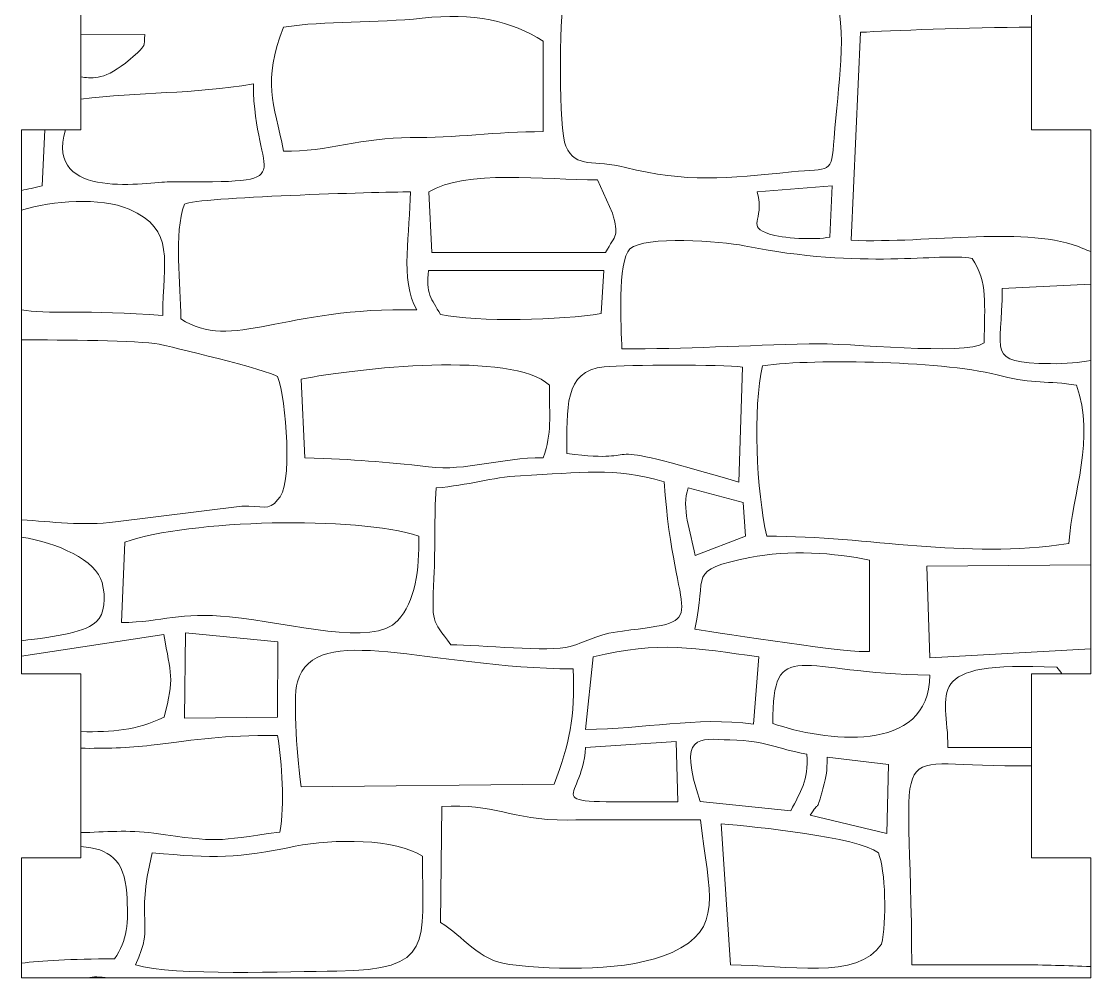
# Model space of a CAD drawing. Header units: millimetres. Extents: x 165 to 617, y -170 to 72.
# Drawn here: x 166.6 to 220.8, y -170.2 to -121.8 of the extents above; entities that cross this region are included whole.
import ezdxf

# ---------------------------------------------------------------- set-up
doc = ezdxf.new("R2010")
doc.units = ezdxf.units.MM
doc.header["$MEASUREMENT"] = 0
doc.layers.add('layer 1', color=7, linetype='Continuous')

msp = doc.modelspace()

# ---------------------------------------------------------------- linework, layer by layer
at = {"layer": 'layer 1', "color": 250, "lineweight": 9}
msp.add_open_spline([(166.5643, -170.1174), (166.5643, -170.1174), (220.5643, -170.1174), (220.5643, -170.1174), (220.5643, -170.1174), (220.5643, -170.1174), (220.5643, -164.0562), (220.5643, -164.0562), (220.5643, -164.0562), (220.5643, -164.0562), (217.5643, -164.0562), (217.5643, -164.0562), (217.5643, -164.0562), (217.5643, -164.0562), (217.5643, -154.7561), (217.5643, -154.7561), (217.5643, -154.7561), (217.5643, -154.7561), (220.5643, -154.7561), (220.5643, -154.7561), (220.5643, -154.7561), (220.5643, -154.7561), (220.5643, -127.2674), (220.5643, -127.2674), (220.5643, -127.2674), (220.5643, -127.2674), (217.5643, -127.2674), (217.5643, -127.2674), (217.5643, -127.2674), (217.5643, -127.2674), (217.5643, -117.9673), (217.5643, -117.9673), (217.5643, -117.9673), (217.5643, -117.9673), (220.5643, -117.9673), (220.5643, -117.9673), (220.5643, -117.9673), (220.5643, -117.9673), (220.5643, -91.4668), (220.5643, -91.4668), (220.5643, -91.4668), (220.5643, -91.4668), (217.5643, -91.4668), (217.5643, -91.4668), (217.5643, -91.4668), (217.5643, -91.4668), (217.5643, -82.1667), (217.5643, -82.1667), (217.5643, -82.1667), (217.5643, -82.1667), (220.5643, -82.1667), (220.5643, -82.1667), (220.5643, -82.1667), (220.5643, -82.1667), (220.5643, -75.1174), (220.5643, -75.1174), (220.5643, -75.1174), (220.5643, -75.1174), (214.5642, -75.1174), (214.5642, -75.1174), (214.5642, -75.1174), (214.5642, -75.1174), (214.5642, -82.1174), (214.5642, -82.1174), (214.5642, -82.1174), (214.5642, -82.1174), (208.5642, -82.1174), (208.5642, -82.1174), (208.5642, -82.1174), (208.5642, -82.1174), (208.5642, -75.1174), (208.5642, -75.1174), (208.5642, -75.1174), (208.5642, -75.1174), (202.5642, -75.1174), (202.5642, -75.1174), (202.5642, -75.1174), (202.5642, -75.1174), (202.5642, -82.1174), (202.5642, -82.1174), (202.5642, -82.1174), (202.5642, -82.1174), (196.5642, -82.1174), (196.5642, -82.1174), (196.5642, -82.1174), (196.5642, -82.1174), (196.5642, -75.1174), (196.5642, -75.1174), (196.5642, -75.1174), (196.5642, -75.1174), (190.5642, -75.1174), (190.5642, -75.1174), (190.5642, -75.1174), (190.5642, -75.1174), (190.5642, -82.1174), (190.5642, -82.1174), (190.5642, -82.1174), (190.5642, -82.1174), (184.5642, -82.1174), (184.5642, -82.1174), (184.5642, -82.1174), (184.5642, -82.1174), (184.5642, -75.1174), (184.5642, -75.1174), (184.5642, -75.1174), (184.5642, -75.1174), (178.5642, -75.1174), (178.5642, -75.1174), (178.5642, -75.1174), (178.5642, -75.1174), (178.5642, -82.1174), (178.5642, -82.1174), (178.5642, -82.1174), (178.5642, -82.1174), (172.5642, -82.1174), (172.5642, -82.1174), (172.5642, -82.1174), (172.5642, -82.1174), (172.5642, -75.1174), (172.5642, -75.1174), (172.5642, -75.1174), (172.5642, -75.1174), (166.5643, -75.1174), (166.5643, -75.1174), (166.5643, -75.1174), (166.5643, -75.1174), (166.5643, -82.1667), (166.5643, -82.1667), (166.5643, -82.1667), (166.5643, -82.1667), (169.5643, -82.1667), (169.5643, -82.1667), (169.5643, -82.1667), (169.5643, -82.1667), (169.5643, -91.4668), (169.5643, -91.4668), (169.5643, -91.4668), (169.5643, -91.4668), (166.5643, -91.4668), (166.5643, -91.4668), (166.5643, -91.4668), (166.5643, -91.4668), (166.5643, -117.9673), (166.5643, -117.9673), (166.5643, -117.9673), (166.5643, -117.9673), (169.5643, -117.9673), (169.5643, -117.9673), (169.5643, -117.9673), (169.5643, -117.9673), (169.5643, -127.2674), (169.5643, -127.2674), (169.5643, -127.2674), (169.5643, -127.2674), (166.5643, -127.2674), (166.5643, -127.2674), (166.5643, -127.2674), (166.5643, -127.2674), (166.5643, -154.7561), (166.5643, -154.7561), (166.5643, -154.7561), (166.5643, -154.7561), (169.5643, -154.7561), (169.5643, -154.7561), (169.5643, -154.7561), (169.5643, -154.7561), (169.5643, -164.0562), (169.5643, -164.0562), (169.5643, -164.0562), (169.5643, -164.0562), (166.5643, -164.0562), (166.5643, -164.0562), (166.5643, -164.0562), (166.5643, -164.0562), (166.5643, -170.1174), (166.5643, -170.1174)], degree=3, knots=[0, 0, 0, 0, 0.0222222, 0.0222222, 0.0222222, 0.0222222, 0.0444444, 0.0444444, 0.0444444, 0.0444444, 0.0666667, 0.0666667, 0.0666667, 0.0666667, 0.0888889, 0.0888889, 0.0888889, 0.0888889, 0.1111111, 0.1111111, 0.1111111, 0.1111111, 0.1333333, 0.1333333, 0.1333333, 0.1333333, 0.1555556, 0.1555556, 0.1555556, 0.1555556, 0.1777778, 0.1777778, 0.1777778, 0.1777778, 0.2, 0.2, 0.2, 0.2, 0.2222222, 0.2222222, 0.2222222, 0.2222222, 0.2444444, 0.2444444, 0.2444444, 0.2444444, 0.2666667, 0.2666667, 0.2666667, 0.2666667, 0.2888889, 0.2888889, 0.2888889, 0.2888889, 0.3111111, 0.3111111, 0.3111111, 0.3111111, 0.3333333, 0.3333333, 0.3333333, 0.3333333, 0.3555556, 0.3555556, 0.3555556, 0.3555556, 0.3777778, 0.3777778, 0.3777778, 0.3777778, 0.4, 0.4, 0.4, 0.4, 0.4222222, 0.4222222, 0.4222222, 0.4222222, 0.4444444, 0.4444444, 0.4444444, 0.4444444, 0.4666667, 0.4666667, 0.4666667, 0.4666667, 0.4888889, 0.4888889, 0.4888889, 0.4888889, 0.5111111, 0.5111111, 0.5111111, 0.5111111, 0.5333333, 0.5333333, 0.5333333, 0.5333333, 0.5555556, 0.5555556, 0.5555556, 0.5555556, 0.5777778, 0.5777778, 0.5777778, 0.5777778, 0.6, 0.6, 0.6, 0.6, 0.6222222, 0.6222222, 0.6222222, 0.6222222, 0.6444444, 0.6444444, 0.6444444, 0.6444444, 0.6666667, 0.6666667, 0.6666667, 0.6666667, 0.6888889, 0.6888889, 0.6888889, 0.6888889, 0.7111111, 0.7111111, 0.7111111, 0.7111111, 0.7333333, 0.7333333, 0.7333333, 0.7333333, 0.7555556, 0.7555556, 0.7555556, 0.7555556, 0.7777778, 0.7777778, 0.7777778, 0.7777778, 0.8, 0.8, 0.8, 0.8, 0.8222222, 0.8222222, 0.8222222, 0.8222222, 0.8444444, 0.8444444, 0.8444444, 0.8444444, 0.8666667, 0.8666667, 0.8666667, 0.8666667, 0.8888889, 0.8888889, 0.8888889, 0.8888889, 0.9111111, 0.9111111, 0.9111111, 0.9111111, 0.9333333, 0.9333333, 0.9333333, 0.9333333, 0.9555556, 0.9555556, 0.9555556, 0.9555556, 1, 1, 1, 1], dxfattribs=at)
at = {"layer": 'layer 1', "color": 177, "lineweight": 9}
for points, knots in [([(193.9471, -120.4101), (195.3651, -120.1757), (198.9697, -120.1529), (200.8113, -120.0283), (200.8113, -120.0283), (201.9851, -119.9487), (206.7997, -120.0914), (207.5588, -119.8695), (207.5588, -119.8695), (208.3504, -122.6132), (207.7855, -124.8998), (207.6035, -127.7017), (207.6035, -127.7017), (207.4824, -129.5603), (207.4324, -129.1997), (205.4512, -129.3967), (205.4512, -129.3967), (202.2188, -129.7182), (200.107, -129.9581), (197.0613, -129.1713), (197.0613, -129.1713), (195.5029, -128.7688), (194.5747, -129.2599), (194.0563, -128.1056), (194.0563, -128.1056), (193.6687, -127.2427), (193.7526, -121.7528), (193.9471, -120.4101)], [0, 0, 0, 0, 0.125, 0.125, 0.125, 0.125, 0.25, 0.25, 0.25, 0.25, 0.375, 0.375, 0.375, 0.375, 0.5, 0.5, 0.5, 0.5, 0.625, 0.625, 0.625, 0.625, 0.75, 0.75, 0.75, 0.75, 1, 1, 1, 1]), ([(179.8, -122.0898), (181.869, -121.7521), (184.5088, -121.8847), (186.803, -121.6313), (186.803, -121.6313), (189.3908, -121.3448), (191.3082, -121.781), (192.9176, -122.7865), (192.9176, -122.7865), (192.9176, -122.7865), (192.9176, -127.3633), (192.9176, -127.3633), (192.9176, -127.3633), (190.5437, -127.3633), (188.4476, -127.6866), (186.1991, -127.665), (186.1991, -127.665), (183.8098, -127.642), (181.9944, -128.4057), (179.7983, -128.3499), (179.7983, -128.3499), (179.3158, -125.8604), (178.7031, -124.8841), (179.8, -122.0898)], [0, 0, 0, 0, 0.1428571, 0.1428571, 0.1428571, 0.1428571, 0.2857143, 0.2857143, 0.2857143, 0.2857143, 0.4285714, 0.4285714, 0.4285714, 0.4285714, 0.5714286, 0.5714286, 0.5714286, 0.5714286, 0.7142857, 0.7142857, 0.7142857, 0.7142857, 1, 1, 1, 1]), ([(169.5643, -122.4712), (169.5643, -122.4712), (172.786, -122.4638), (172.786, -122.4638), (172.786, -122.4638), (172.7738, -123.1144), (172.782, -122.9767), (172.4441, -123.3684), (172.4441, -123.3684), (172.4441, -123.3684), (171.8186, -123.905), (171.8186, -123.905), (171.8186, -123.905), (170.644, -124.8055), (170.0419, -124.6756), (169.5643, -124.5901), (169.5643, -124.5901), (169.5643, -124.5901), (169.5643, -122.4712), (169.5643, -122.4712)], [0, 0, 0, 0, 0.1666667, 0.1666667, 0.1666667, 0.1666667, 0.3333333, 0.3333333, 0.3333333, 0.3333333, 0.5, 0.5, 0.5, 0.5, 0.6666667, 0.6666667, 0.6666667, 0.6666667, 1, 1, 1, 1]), ([(208.4711, -132.8539), (208.4711, -132.8539), (208.9308, -122.3477), (208.9308, -122.3477), (208.9308, -122.3477), (210.4149, -122.2688), (214.3682, -122.0939), (217.5643, -122.0919), (217.5643, -122.0919), (217.5643, -122.0919), (217.5643, -127.2674), (217.5643, -127.2674), (217.5643, -127.2674), (217.5643, -127.2674), (220.5643, -127.2674), (220.5643, -127.2674), (220.5643, -127.2674), (220.5643, -127.2674), (220.5643, -133.4264), (220.5643, -133.4264), (220.5643, -133.4264), (220.4343, -133.3747), (220.3014, -133.3194), (220.1639, -133.2604), (220.1639, -133.2604), (217.4302, -132.0877), (212.4173, -133.0207), (208.4711, -132.8539)], [0, 0, 0, 0, 0.125, 0.125, 0.125, 0.125, 0.25, 0.25, 0.25, 0.25, 0.375, 0.375, 0.375, 0.375, 0.5, 0.5, 0.5, 0.5, 0.625, 0.625, 0.625, 0.625, 0.75, 0.75, 0.75, 0.75, 1, 1, 1, 1]), ([(169.5643, -125.7311), (172.5614, -125.3449), (175.1851, -125.4823), (178.2748, -124.95), (178.2748, -124.95), (178.2905, -129.9007), (181.0494, -129.9206), (174.0113, -129.9005), (174.0113, -129.9005), (173.1213, -129.8978), (167.6761, -130.9304), (168.7854, -127.2674), (168.7854, -127.2674), (168.7854, -127.2674), (169.5643, -127.2674), (169.5643, -127.2674), (169.5643, -127.2674), (169.5643, -127.2674), (169.5643, -125.7311), (169.5643, -125.7311)], [0, 0, 0, 0, 0.1666667, 0.1666667, 0.1666667, 0.1666667, 0.3333333, 0.3333333, 0.3333333, 0.3333333, 0.5, 0.5, 0.5, 0.5, 0.6666667, 0.6666667, 0.6666667, 0.6666667, 1, 1, 1, 1]), ([(167.7483, -127.2674), (167.7483, -127.2674), (167.6017, -130.1087), (167.6017, -130.1087), (167.6017, -130.1087), (167.2165, -130.196), (166.8754, -130.2706), (166.5643, -130.3347), (166.5643, -130.3347), (166.5643, -130.3347), (166.5643, -127.2674), (166.5643, -127.2674), (166.5643, -127.2674), (166.5643, -127.2674), (167.7483, -127.2674), (167.7483, -127.2674)], [0, 0, 0, 0, 0.2, 0.2, 0.2, 0.2, 0.4, 0.4, 0.4, 0.4, 0.6, 0.6, 0.6, 0.6, 1, 1, 1, 1]), ([(187.2909, -133.4639), (187.2909, -133.4639), (187.1428, -130.4131), (187.1428, -130.4131), (187.1428, -130.4131), (188.961, -129.2707), (193.0209, -129.8006), (195.6627, -129.8006), (195.6627, -129.8006), (195.6627, -129.8006), (196.4074, -131.4794), (196.4074, -131.4794), (196.4074, -131.4794), (196.7485, -132.6429), (196.5836, -132.5502), (196.0653, -133.4625), (196.0653, -133.4625), (196.0653, -133.4625), (187.2909, -133.4639), (187.2909, -133.4639)], [0, 0, 0, 0, 0.1666667, 0.1666667, 0.1666667, 0.1666667, 0.3333333, 0.3333333, 0.3333333, 0.3333333, 0.5, 0.5, 0.5, 0.5, 0.6666667, 0.6666667, 0.6666667, 0.6666667, 1, 1, 1, 1]), ([(203.7227, -130.4106), (203.7227, -130.4106), (207.5016, -130.1047), (207.5016, -130.1047), (207.5016, -130.1047), (207.5016, -130.1047), (207.3844, -132.6911), (207.3844, -132.6911), (207.3844, -132.6911), (206.6625, -132.8554), (204.9476, -132.7497), (204.3442, -132.5416), (204.3442, -132.5416), (203.1175, -132.1172), (204.1144, -131.9537), (203.7227, -130.4106)], [0, 0, 0, 0, 0.2, 0.2, 0.2, 0.2, 0.4, 0.4, 0.4, 0.4, 0.6, 0.6, 0.6, 0.6, 1, 1, 1, 1]), ([(166.5643, -131.3332), (168.1545, -130.849), (170.5227, -130.6561), (171.9981, -131.2861), (171.9981, -131.2861), (174.3836, -132.305), (173.701, -133.9081), (173.701, -136.6524), (173.701, -136.6524), (169.9343, -136.3486), (167.7406, -136.6016), (166.5643, -136.3698), (166.5643, -136.3698), (166.5643, -136.3698), (166.5643, -131.3332), (166.5643, -131.3332)], [0, 0, 0, 0, 0.2, 0.2, 0.2, 0.2, 0.4, 0.4, 0.4, 0.4, 0.6, 0.6, 0.6, 0.6, 1, 1, 1, 1]), ([(174.6129, -136.8176), (174.6129, -135.0681), (174.2466, -132.5247), (174.7934, -131.0224), (174.7934, -131.0224), (175.48, -130.6769), (184.5992, -130.4106), (186.207, -130.4106), (186.207, -130.4106), (186.207, -132.3794), (185.6469, -134.8942), (186.5375, -136.3694), (186.5375, -136.3694), (179.8036, -136.1878), (177.1968, -138.5123), (174.6129, -136.8176)], [0, 0, 0, 0, 0.2, 0.2, 0.2, 0.2, 0.4, 0.4, 0.4, 0.4, 0.6, 0.6, 0.6, 0.6, 1, 1, 1, 1]), ([(214.5744, -133.7658), (215.3905, -134.9813), (215.1847, -136.0769), (215.1847, -138.0393), (215.1847, -138.0393), (214.1921, -138.6991), (208.3661, -138.0239), (206.3372, -138.0785), (206.3372, -138.0785), (203.1715, -138.1637), (200.0487, -138.3445), (196.8798, -138.3445), (196.8798, -138.3445), (196.8685, -137.2619), (196.6387, -133.9217), (197.2954, -133.2913), (197.2954, -133.2913), (198.0098, -132.6061), (201.9282, -132.9001), (203.0649, -133.1303), (203.0649, -133.1303), (209.099, -134.3512), (212.9223, -133.47), (214.5744, -133.7658)], [0, 0, 0, 0, 0.1428571, 0.1428571, 0.1428571, 0.1428571, 0.2857143, 0.2857143, 0.2857143, 0.2857143, 0.4285714, 0.4285714, 0.4285714, 0.4285714, 0.5714286, 0.5714286, 0.5714286, 0.5714286, 0.7142857, 0.7142857, 0.7142857, 0.7142857, 1, 1, 1, 1]), ([(187.1188, -134.3761), (187.1188, -134.3761), (195.9679, -134.3717), (195.9679, -134.3717), (195.9679, -134.3717), (195.9679, -134.3717), (195.832, -136.5582), (195.832, -136.5582), (195.832, -136.5582), (193.8795, -136.8843), (189.5878, -137.0039), (187.7307, -136.5942), (187.7307, -136.5942), (187.2616, -135.8359), (186.976, -135.4933), (187.1188, -134.3761)], [0, 0, 0, 0, 0.2, 0.2, 0.2, 0.2, 0.4, 0.4, 0.4, 0.4, 0.6, 0.6, 0.6, 0.6, 1, 1, 1, 1]), ([(216.0965, -135.2912), (216.0965, -135.2912), (220.5643, -135.0779), (220.5643, -135.0779), (220.5643, -135.0779), (220.5643, -135.0779), (220.5643, -138.9187), (220.5643, -138.9187), (220.5643, -138.9187), (219.9896, -139.0242), (219.349, -139.0982), (218.5254, -139.0852), (218.5254, -139.0852), (215.1875, -139.0322), (216.0965, -138.5764), (216.0965, -135.2912)], [0, 0, 0, 0, 0.2, 0.2, 0.2, 0.2, 0.4, 0.4, 0.4, 0.4, 0.6, 0.6, 0.6, 0.6, 1, 1, 1, 1]), ([(166.5643, -137.8773), (168.611, -137.8962), (172.4612, -137.8996), (173.5241, -138.1082), (173.5241, -138.1082), (173.9319, -138.1877), (179.0731, -139.418), (179.4964, -139.7379), (179.4964, -139.7379), (179.9305, -140.8713), (180.3073, -145.3658), (179.4964, -145.9699), (179.4964, -145.9699), (179.0716, -146.5402), (178.7351, -146.2503), (177.6932, -146.2898), (177.6932, -146.2898), (177.6932, -146.2898), (171.3074, -147.0824), (171.3074, -147.0824), (171.3074, -147.0824), (169.6756, -147.281), (168.0691, -147.076), (166.5643, -146.9711), (166.5643, -146.9711), (166.5643, -146.9711), (166.5643, -137.8773), (166.5643, -137.8773)], [0, 0, 0, 0, 0.125, 0.125, 0.125, 0.125, 0.25, 0.25, 0.25, 0.25, 0.375, 0.375, 0.375, 0.375, 0.5, 0.5, 0.5, 0.5, 0.625, 0.625, 0.625, 0.625, 0.75, 0.75, 0.75, 0.75, 1, 1, 1, 1]), ([(180.8801, -143.8398), (180.8801, -143.8398), (180.6846, -139.867), (180.6846, -139.867), (180.6846, -139.867), (183.4394, -139.3228), (191.3698, -138.4331), (193.2227, -140.1729), (193.2227, -140.1729), (193.2227, -141.7923), (193.366, -142.5618), (192.9176, -143.835), (192.9176, -143.835), (190.7288, -143.835), (189.0576, -144.5246), (187.1269, -144.2992), (187.1269, -144.2992), (184.76, -144.0233), (183.4799, -143.9387), (180.8801, -143.8398)], [0, 0, 0, 0, 0.1666667, 0.1666667, 0.1666667, 0.1666667, 0.3333333, 0.3333333, 0.3333333, 0.3333333, 0.5, 0.5, 0.5, 0.5, 0.6666667, 0.6666667, 0.6666667, 0.6666667, 1, 1, 1, 1]), ([(204.2004, -147.8001), (203.6806, -145.5556), (203.4925, -141.3163), (203.9883, -139.1897), (203.9883, -139.1897), (206.6925, -138.8139), (213.3495, -138.9609), (216.1127, -139.7117), (216.1127, -139.7117), (217.5805, -140.1101), (218.4419, -139.9383), (219.8401, -140.1729), (219.8401, -140.1729), (220.8054, -142.8424), (219.6532, -145.61), (219.4534, -148.1729), (219.4534, -148.1729), (214.0989, -148.9818), (209.4442, -147.8001), (204.2004, -147.8001)], [0, 0, 0, 0, 0.1666667, 0.1666667, 0.1666667, 0.1666667, 0.3333333, 0.3333333, 0.3333333, 0.3333333, 0.5, 0.5, 0.5, 0.5, 0.6666667, 0.6666667, 0.6666667, 0.6666667, 1, 1, 1, 1]), ([(194.1074, -143.6188), (194.1265, -141.3785), (193.9255, -139.4315), (195.9993, -139.2455), (195.9993, -139.2455), (197.199, -139.1378), (201.8899, -139.1298), (202.9835, -139.2564), (202.9835, -139.2564), (202.9835, -139.2564), (202.7892, -145.075), (202.7892, -145.075), (202.7892, -145.075), (194.698, -142.6558), (198.6126, -144.2153), (194.1074, -143.6188)], [0, 0, 0, 0, 0.2, 0.2, 0.2, 0.2, 0.4, 0.4, 0.4, 0.4, 0.6, 0.6, 0.6, 0.6, 1, 1, 1, 1]), ([(187.4996, -145.3585), (189.1563, -145.2444), (190.2861, -144.8171), (191.7599, -144.7467), (191.7599, -144.7467), (194.8651, -144.5987), (196.4661, -144.3012), (199.0245, -145.0533), (199.0245, -145.0533), (199.5069, -152.4201), (201.6028, -151.9941), (196.914, -152.5921), (196.914, -152.5921), (195.5161, -152.7704), (195.2434, -153.096), (194.2735, -153.3692), (194.2735, -153.3692), (193.2039, -153.6704), (189.733, -153.2907), (188.2431, -153.2907), (188.2431, -153.2907), (187.2677, -151.9598), (187.2922, -152.2153), (187.395, -149.9368), (187.395, -149.9368), (187.4712, -148.2415), (187.4058, -146.9363), (187.4996, -145.3585)], [0, 0, 0, 0, 0.125, 0.125, 0.125, 0.125, 0.25, 0.25, 0.25, 0.25, 0.375, 0.375, 0.375, 0.375, 0.5, 0.5, 0.5, 0.5, 0.625, 0.625, 0.625, 0.625, 0.75, 0.75, 0.75, 0.75, 1, 1, 1, 1]), ([(200.2353, -145.3568), (200.2353, -145.3568), (203.0101, -146.0939), (203.0101, -146.0939), (203.0101, -146.0939), (203.0101, -146.0939), (203.1305, -147.7961), (203.1305, -147.7961), (203.1305, -147.7961), (203.1305, -147.7961), (200.5894, -148.7761), (200.5894, -148.7761), (200.5894, -148.7761), (200.3502, -147.5563), (199.8789, -146.3937), (200.2353, -145.3568)], [0, 0, 0, 0, 0.2, 0.2, 0.2, 0.2, 0.4, 0.4, 0.4, 0.4, 0.6, 0.6, 0.6, 0.6, 1, 1, 1, 1]), ([(171.611, -152.1676), (171.611, -152.1676), (171.7833, -148.0972), (171.7833, -148.0972), (171.7833, -148.0972), (175.0204, -146.9773), (183.4554, -146.7474), (186.6276, -147.7986), (186.6276, -147.7986), (186.6704, -149.5038), (186.4513, -151.1183), (185.5676, -152.065), (185.5676, -152.065), (184.3037, -153.4192), (180.2458, -152.1971), (177.0757, -151.8744), (177.0757, -151.8744), (174.552, -151.6175), (173.7288, -152.1298), (171.611, -152.1676)], [0, 0, 0, 0, 0.1666667, 0.1666667, 0.1666667, 0.1666667, 0.3333333, 0.3333333, 0.3333333, 0.3333333, 0.5, 0.5, 0.5, 0.5, 0.6666667, 0.6666667, 0.6666667, 0.6666667, 1, 1, 1, 1]), ([(170.3455, -152.1074), (169.9368, -152.5999), (168.3198, -152.902), (166.5643, -153.0795), (166.5643, -153.0795), (166.5643, -153.0795), (166.5643, -147.8521), (166.5643, -147.8521), (166.5643, -147.8521), (168.378, -148.1076), (170.3407, -149.0387), (170.6322, -150.1389), (170.6322, -150.1389), (170.8304, -150.8883), (170.7803, -151.7531), (170.3455, -152.1074)], [0, 0, 0, 0, 0.2, 0.2, 0.2, 0.2, 0.4, 0.4, 0.4, 0.4, 0.6, 0.6, 0.6, 0.6, 1, 1, 1, 1]), ([(200.5714, -152.4965), (201.2292, -149.6649), (200.0789, -149.5453), (203.3488, -148.8766), (203.3488, -148.8766), (205.2996, -148.478), (207.6677, -148.6345), (209.3891, -149.0171), (209.3891, -149.0171), (209.3891, -149.0171), (209.3891, -153.6203), (209.3891, -153.6203), (209.3891, -153.6203), (208.6736, -153.768), (201.9671, -152.7175), (200.5714, -152.4965)], [0, 0, 0, 0, 0.2, 0.2, 0.2, 0.2, 0.4, 0.4, 0.4, 0.4, 0.6, 0.6, 0.6, 0.6, 1, 1, 1, 1]), ([(212.294, -149.3223), (212.294, -149.3223), (220.5643, -149.2399), (220.5643, -149.2399), (220.5643, -149.2399), (220.5643, -149.2399), (220.5643, -153.4959), (220.5643, -153.4959), (220.5643, -153.4959), (220.5643, -153.4959), (212.4344, -153.9416), (212.4344, -153.9416), (212.4344, -153.9416), (212.4344, -153.9416), (212.294, -149.3223), (212.294, -149.3223)], [0, 0, 0, 0, 0.2, 0.2, 0.2, 0.2, 0.4, 0.4, 0.4, 0.4, 0.6, 0.6, 0.6, 0.6, 1, 1, 1, 1]), ([(194.4313, -154.5094), (194.5292, -157.0065), (194.2336, -158.2518), (193.4619, -160.3334), (193.4619, -160.3334), (193.4619, -160.3334), (180.6943, -160.4643), (180.6943, -160.4643), (180.6943, -160.4643), (180.5242, -159.3153), (180.2353, -156.091), (180.503, -155.1532), (180.503, -155.1532), (181.395, -152.0283), (187.1398, -154.4745), (194.4313, -154.5094)], [0, 0, 0, 0, 0.2, 0.2, 0.2, 0.2, 0.4, 0.4, 0.4, 0.4, 0.6, 0.6, 0.6, 0.6, 1, 1, 1, 1]), ([(166.5643, -153.8538), (166.5643, -153.8538), (173.7518, -152.7736), (173.7518, -152.7736), (173.7518, -152.7736), (174.1075, -154.8171), (174.3073, -154.9065), (173.7626, -156.9495), (173.7626, -156.9495), (172.3605, -157.6087), (171.1685, -157.7001), (169.5643, -157.6727), (169.5643, -157.6727), (169.5643, -157.6727), (169.5643, -154.7561), (169.5643, -154.7561), (169.5643, -154.7561), (169.5643, -154.7561), (166.5643, -154.7561), (166.5643, -154.7561), (166.5643, -154.7561), (166.5643, -154.7561), (166.5643, -153.8538), (166.5643, -153.8538)], [0, 0, 0, 0, 0.1428571, 0.1428571, 0.1428571, 0.1428571, 0.2857143, 0.2857143, 0.2857143, 0.2857143, 0.4285714, 0.4285714, 0.4285714, 0.4285714, 0.5714286, 0.5714286, 0.5714286, 0.5714286, 0.7142857, 0.7142857, 0.7142857, 0.7142857, 1, 1, 1, 1]), ([(174.8503, -152.6771), (174.8503, -152.6771), (179.5126, -153.1454), (179.5126, -153.1454), (179.5126, -153.1454), (179.5126, -153.1454), (179.4964, -156.951), (179.4964, -156.951), (179.4964, -156.951), (179.4964, -156.951), (174.8039, -156.986), (174.8039, -156.986), (174.8039, -156.986), (174.8039, -156.986), (174.8503, -152.6771), (174.8503, -152.6771)], [0, 0, 0, 0, 0.2, 0.2, 0.2, 0.2, 0.4, 0.4, 0.4, 0.4, 0.6, 0.6, 0.6, 0.6, 1, 1, 1, 1]), ([(204.5056, -157.2561), (204.5056, -152.7712), (205.8055, -154.77), (212.4395, -154.8142), (212.4395, -154.8142), (212.4395, -158.8868), (207.0275, -158.1562), (204.5056, -157.2561)], [0, 0, 0, 0, 0.3333333, 0.3333333, 0.3333333, 0.3333333, 1, 1, 1, 1]), ([(195.4357, -153.8987), (198.795, -153.0633), (200.5818, -153.4706), (203.7958, -153.8992), (203.7958, -153.8992), (203.7958, -153.8992), (203.5396, -157.2953), (203.5396, -157.2953), (203.5396, -157.2953), (200.5744, -156.9005), (198.0467, -157.5608), (195.0496, -157.5608), (195.0496, -157.5608), (195.0496, -157.5608), (195.4357, -153.8987), (195.4357, -153.8987)], [0, 0, 0, 0, 0.2, 0.2, 0.2, 0.2, 0.4, 0.4, 0.4, 0.4, 0.6, 0.6, 0.6, 0.6, 1, 1, 1, 1]), ([(218.8433, -154.4179), (218.9398, -154.5326), (219.0281, -154.645), (219.109, -154.7561), (219.109, -154.7561), (219.109, -154.7561), (217.5643, -154.7561), (217.5643, -154.7561), (217.5643, -154.7561), (217.5643, -154.7561), (217.5643, -158.476), (217.5643, -158.476), (217.5643, -158.476), (217.5643, -158.476), (213.3527, -158.476), (213.3527, -158.476), (213.3527, -158.476), (213.349, -155.6442), (211.9236, -154.0969), (218.8433, -154.4179)], [0, 0, 0, 0, 0.1666667, 0.1666667, 0.1666667, 0.1666667, 0.3333333, 0.3333333, 0.3333333, 0.3333333, 0.5, 0.5, 0.5, 0.5, 0.6666667, 0.6666667, 0.6666667, 0.6666667, 1, 1, 1, 1]), ([(217.0132, -169.457), (217.0132, -169.457), (211.5211, -169.4602), (211.5211, -169.4602), (211.5211, -169.4602), (211.5214, -157.1097), (209.8518, -159.5678), (217.5643, -159.401), (217.5643, -159.401), (217.5643, -159.401), (217.5643, -164.0562), (217.5643, -164.0562), (217.5643, -164.0562), (217.5643, -164.0562), (220.5643, -164.0562), (220.5643, -164.0562), (220.5643, -164.0562), (220.5643, -164.0562), (220.5643, -169.5413), (220.5643, -169.5413), (220.5643, -169.5413), (219.3759, -169.4923), (218.1918, -169.457), (217.0132, -169.457)], [0, 0, 0, 0, 0.1428571, 0.1428571, 0.1428571, 0.1428571, 0.2857143, 0.2857143, 0.2857143, 0.2857143, 0.4285714, 0.4285714, 0.4285714, 0.4285714, 0.5714286, 0.5714286, 0.5714286, 0.5714286, 0.7142857, 0.7142857, 0.7142857, 0.7142857, 1, 1, 1, 1]), ([(200.8474, -161.2017), (199.6657, -157.7231), (200.7746, -158.0455), (202.3334, -158.0912), (202.3334, -158.0912), (204.3309, -158.1504), (204.6224, -158.5292), (206.2237, -158.8117), (206.2237, -158.8117), (206.3361, -160.1821), (205.8912, -160.6891), (205.4222, -161.6756), (205.4222, -161.6756), (205.4222, -161.6756), (200.8474, -161.2017), (200.8474, -161.2017)], [0, 0, 0, 0, 0.2, 0.2, 0.2, 0.2, 0.4, 0.4, 0.4, 0.4, 0.6, 0.6, 0.6, 0.6, 1, 1, 1, 1]), ([(169.5643, -158.5162), (170.7563, -158.5262), (171.9505, -158.5032), (173.1181, -158.3611), (173.1181, -158.3611), (175.6198, -158.057), (176.6041, -157.8632), (179.4964, -157.8632), (179.4964, -157.8632), (179.7125, -159.2985), (179.8793, -161.321), (179.6087, -162.7448), (179.6087, -162.7448), (176.2308, -163.2147), (176.6232, -163.2813), (173.242, -162.8041), (173.242, -162.8041), (171.953, -162.6222), (170.7737, -162.7514), (169.5643, -162.7745), (169.5643, -162.7745), (169.5643, -162.7745), (169.5643, -158.5162), (169.5643, -158.5162)], [0, 0, 0, 0, 0.1428571, 0.1428571, 0.1428571, 0.1428571, 0.2857143, 0.2857143, 0.2857143, 0.2857143, 0.4285714, 0.4285714, 0.4285714, 0.4285714, 0.5714286, 0.5714286, 0.5714286, 0.5714286, 0.7142857, 0.7142857, 0.7142857, 0.7142857, 1, 1, 1, 1]), ([(195.0513, -158.4731), (195.0513, -158.4731), (199.6282, -158.1686), (199.6282, -158.1686), (199.6282, -158.1686), (199.6282, -158.1686), (199.7165, -161.2224), (199.7165, -161.2224), (199.7165, -161.2224), (192.1177, -161.2155), (194.9008, -161.4601), (195.0513, -158.4731)], [0, 0, 0, 0, 0.25, 0.25, 0.25, 0.25, 0.5, 0.5, 0.5, 0.5, 1, 1, 1, 1]), ([(206.3893, -161.9006), (206.8718, -161.1373), (206.704, -161.775), (207.0343, -160.5669), (207.0343, -160.5669), (207.2386, -159.8202), (207.2367, -159.7323), (207.2522, -158.9684), (207.2522, -158.9684), (207.2522, -158.9684), (210.3484, -159.3271), (210.3484, -159.3271), (210.3484, -159.3271), (210.3484, -159.3271), (210.271, -162.8274), (210.271, -162.8274), (210.271, -162.8274), (210.271, -162.8274), (206.3893, -161.9006), (206.3893, -161.9006)], [0, 0, 0, 0, 0.1666667, 0.1666667, 0.1666667, 0.1666667, 0.3333333, 0.3333333, 0.3333333, 0.3333333, 0.5, 0.5, 0.5, 0.5, 0.6666667, 0.6666667, 0.6666667, 0.6666667, 1, 1, 1, 1]), ([(187.7291, -167.3202), (187.7291, -167.3202), (187.7913, -161.4649), (187.7913, -161.4649), (187.7913, -161.4649), (190.4557, -161.2606), (191.2199, -162.159), (194.1362, -162.1391), (194.1362, -162.1391), (196.3737, -162.1237), (198.6111, -162.1334), (200.8481, -162.1334), (200.8481, -162.1334), (201.3079, -165.9027), (202.0345, -167.6574), (199.4178, -168.8294), (199.4178, -168.8294), (197.2191, -169.8137), (193.6149, -169.7246), (191.23, -169.4361), (191.23, -169.4361), (189.6117, -169.2404), (188.9044, -168.021), (187.7291, -167.3202)], [0, 0, 0, 0, 0.1428571, 0.1428571, 0.1428571, 0.1428571, 0.2857143, 0.2857143, 0.2857143, 0.2857143, 0.4285714, 0.4285714, 0.4285714, 0.4285714, 0.5714286, 0.5714286, 0.5714286, 0.5714286, 0.7142857, 0.7142857, 0.7142857, 0.7142857, 1, 1, 1, 1]), ([(201.9077, -162.3391), (203.6402, -162.4752), (208.7823, -162.9917), (209.8373, -163.7983), (209.8373, -163.7983), (210.2054, -164.6294), (210.2673, -167.3159), (209.999, -168.4071), (209.999, -168.4071), (208.8004, -170.2478), (205.2286, -169.457), (202.3701, -169.457), (202.3701, -169.457), (202.3701, -169.457), (201.9077, -162.3391), (201.9077, -162.3391)], [0, 0, 0, 0, 0.2, 0.2, 0.2, 0.2, 0.4, 0.4, 0.4, 0.4, 0.6, 0.6, 0.6, 0.6, 1, 1, 1, 1]), ([(172.3223, -169.457), (173.3408, -167.2701), (172.2736, -167.4258), (173.1708, -163.7958), (173.1708, -163.7958), (176.2853, -164.0875), (177.4893, -164.0587), (180.3837, -163.4682), (180.3837, -163.4682), (182.3108, -163.0748), (185.4682, -163.0731), (186.817, -163.9651), (186.817, -163.9651), (186.817, -168.4227), (187.4028, -169.7104), (182.496, -169.7678), (182.496, -169.7678), (180.1062, -169.796), (174.279, -170.0305), (172.3223, -169.457)], [0, 0, 0, 0, 0.1666667, 0.1666667, 0.1666667, 0.1666667, 0.3333333, 0.3333333, 0.3333333, 0.3333333, 0.5, 0.5, 0.5, 0.5, 0.6666667, 0.6666667, 0.6666667, 0.6666667, 1, 1, 1, 1]), ([(169.5643, -163.4801), (171.0004, -163.5784), (171.7631, -164.1438), (171.878, -165.8427), (171.878, -165.8427), (171.9812, -167.3585), (171.9147, -168.2124), (171.2606, -169.1522), (171.2606, -169.1522), (169.0259, -169.1522), (167.5493, -169.253), (166.5643, -169.3725), (166.5643, -169.3725), (166.5643, -169.3725), (166.5643, -164.0562), (166.5643, -164.0562), (166.5643, -164.0562), (166.5643, -164.0562), (169.5643, -164.0562), (169.5643, -164.0562), (169.5643, -164.0562), (169.5643, -164.0562), (169.5643, -163.4801), (169.5643, -163.4801)], [0, 0, 0, 0, 0.1428571, 0.1428571, 0.1428571, 0.1428571, 0.2857143, 0.2857143, 0.2857143, 0.2857143, 0.4285714, 0.4285714, 0.4285714, 0.4285714, 0.5714286, 0.5714286, 0.5714286, 0.5714286, 0.7142857, 0.7142857, 0.7142857, 0.7142857, 1, 1, 1, 1]), ([(169.9028, -170.1174), (170.1881, -170.0416), (170.5222, -170.0574), (170.9381, -170.1174), (170.9381, -170.1174), (170.9381, -170.1174), (169.9028, -170.1174), (169.9028, -170.1174)], [0, 0, 0, 0, 0.3333333, 0.3333333, 0.3333333, 0.3333333, 1, 1, 1, 1])]:
    msp.add_open_spline(points, degree=3, knots=knots, dxfattribs=at)

doc.saveas('drawing.dxf')
